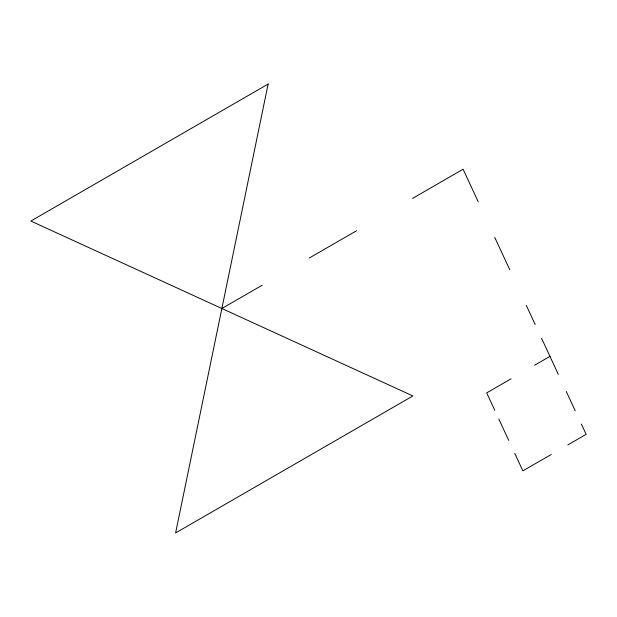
<?xml version="1.0" encoding="UTF-8"?>
<svg xmlns="http://www.w3.org/2000/svg" width="617" height="617" viewBox="0 0 617 617"><rect width="100%" height="100%" fill="white"/><g stroke="black" fill="none" stroke-linecap="round" stroke-linejoin="round"><path stroke-width="0.93" d="M221.873 308.5L262.132 285.255M309.186 258.091L356.572 230.735M412.572 198.404L463.112 169.22L478.206 201.759M511.038 378.838L486.682 392.89L494.757 410.282M534.561 365.249L549.963 356.364M551.259 454.474L522.877 470.864L514.763 453.395M567.833 444.911L586.15 434.337L581.391 424.087M494.726 237.352L509.75 269.722M526.309 305.407L535.194 324.55M541.541 338.216L558.308 374.349M566.283 391.525L575.198 410.729M498.798 418.982L508.747 440.422M268.133 84.051L175.606 532.949L412.889 395.952L30.85 221.048L268.133 84.051"/></g></svg>
